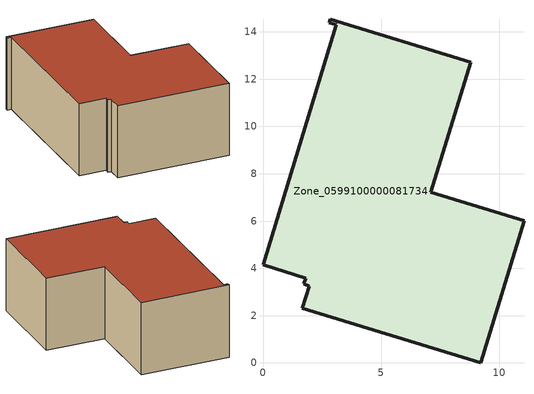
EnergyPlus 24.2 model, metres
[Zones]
Zone_0599100000081734
 floor ground (C_G): 1.8,3.59 0,4.15 3.1,14.29 2.8,14.38 2.85,14.54 8.79,12.71 7.1,7.22 11.04,6.02 9.2,0 1.67,2.32 1.95,3.24 1.73,3.35 z0
 wall outside (C_F): 9.2,0 11.04,6.02 7.1,7.22 8.79,12.71 2.85,14.54 2.8,14.38 3.1,14.29 0,4.15 1.8,3.59 1.73,3.35 1.95,3.24 1.67,2.32 9.2,0 z0:5.19
 roof outside (C_R): 1.8,3.59 1.73,3.35 1.95,3.24 1.67,2.32 9.2,0 11.04,6.02 7.1,7.22 8.79,12.71 2.85,14.54 2.8,14.38 3.1,14.29 0,4.15 z5.19
[BUILDING]
Pand.0599100000081734: North Axis=0; Terrain=City; Loads Convergence Tolerance Value=0.04; Temperature Convergence Tolerance Value=0.4; Solar Distribution=FullExterior; Maximum Number of Warmup Days=25; Minimum Number of Warmup Days=1
[Site:Location]
Rotterdam.The.Hague.AP_ZH_NLD Design_Conditions: Latitude=51.96; Longitude=4.45; Time Zone=1; Elevation=-4.5
[SITE:GROUNDTEMPERATURE:BUILDINGSURFACE]
18, 18, 18, 18, 18, 18, 18, 18, 18, 18, 18, 18
[MATERIAL] Thermal Absorptance=0.9; Solar Absorptance=0.7; Visible Absorptance=0.7
Name | Roughness | Thickness | Conductivity | Density | Specific Heat
G.TI.1975-1991 | MediumSmooth | 0.15 | 0.288461 | 540 | 1210
F.TI.1975-1991 | Rough | 0.3 | 0.230769 | 1920 | 840
R.TI.1975-1991 | MediumRough | 0.2 | 0.153846 | 1500 | 1000
[CONSTRUCTION]
C_G: G.TI.1975-1991
C_F: F.TI.1975-1991
C_R: R.TI.1975-1991
[ZONE]
Zone_0599100000081734: Type=1; Multiplier=1; Ceiling Height=Autocalculate; Volume=Autocalculate; Floor Area=autocalculate; Part of Total Floor Area=Yes
[ZONEINFILTRATION:DESIGNFLOWRATE]
Infil_Zone_0599100000081734: Zone or ZoneList or Space or SpaceList=Zone_0599100000081734; Schedule=AlwaysOn; Design Flow Rate Calculation Method=Flow/Area; Flow Rate per Floor Area=0.003; Constant Term Coefficient=1; Temperature Term Coefficient=0; Velocity Term Coefficient=0; Velocity Squared Term Coefficient=0
[HVACTEMPLATE:ZONE:IDEALLOADSAIRSYSTEM]
Zone_0599100000081734: Maximum Heating Supply Air Temperature=50; Minimum Cooling Supply Air Temperature=13; Maximum Heating Supply Air Humidity Ratio=0.0156; Minimum Cooling Supply Air Humidity Ratio=0.0077; Heating Limit=NoLimit; Cooling Limit=NoLimit; Dehumidification Control Type=ConstantSensibleHeatRatio; Cooling Sensible Heat Ratio=0.7; Dehumidification Setpoint=60; Humidification Control Type=None; Humidification Setpoint=30; Outdoor Air Method=None; Outdoor Air Flow Rate per Person=0.00944; Outdoor Air Flow Rate per Zone Floor Area=0; Outdoor Air Flow Rate per Zone=0; Demand Controlled Ventilation Type=None; Outdoor Air Economizer Type=NoEconomizer; Heat Recovery Type=None; Sensible Heat Recovery Effectiveness=0.7; Latent Heat Recovery Effectiveness=0.65
[ZONECONTROL:THERMOSTAT]
ThermostatControl_Zone_0599100000081734: Zone or ZoneList=Zone_0599100000081734; Control Type Schedule=DualSetpointControlType; Control 1=Thermostat_Zone_0599100000081734; Temperature Difference Between Cutout And Setpoint=0
[THERMOSTATSETPOINT:DUALSETPOINT]
Thermostat_Zone_0599100000081734: Heating Setpoint Temperature Schedule=HeatingSetpoint_Zone_0599100000081734; Cooling Setpoint Temperature Schedule=CoolingSetpoint_Zone_0599100000081734
[SCHEDULE:COMPACT]
HeatingSetpoint_Zone_0599100000081734: Through: 12/31, For: AllDays, Until: 24:00, 21
CoolingSetpoint_Zone_0599100000081734: Through: 12/31, For: AllDays, Until: 24:00, 24
DualSetpointControlType: Through: 12/31, For: AllDays, Until: 24:00, 4
AlwaysOn: Through: 12/31, For: AllDays, Until: 24:00, 1
